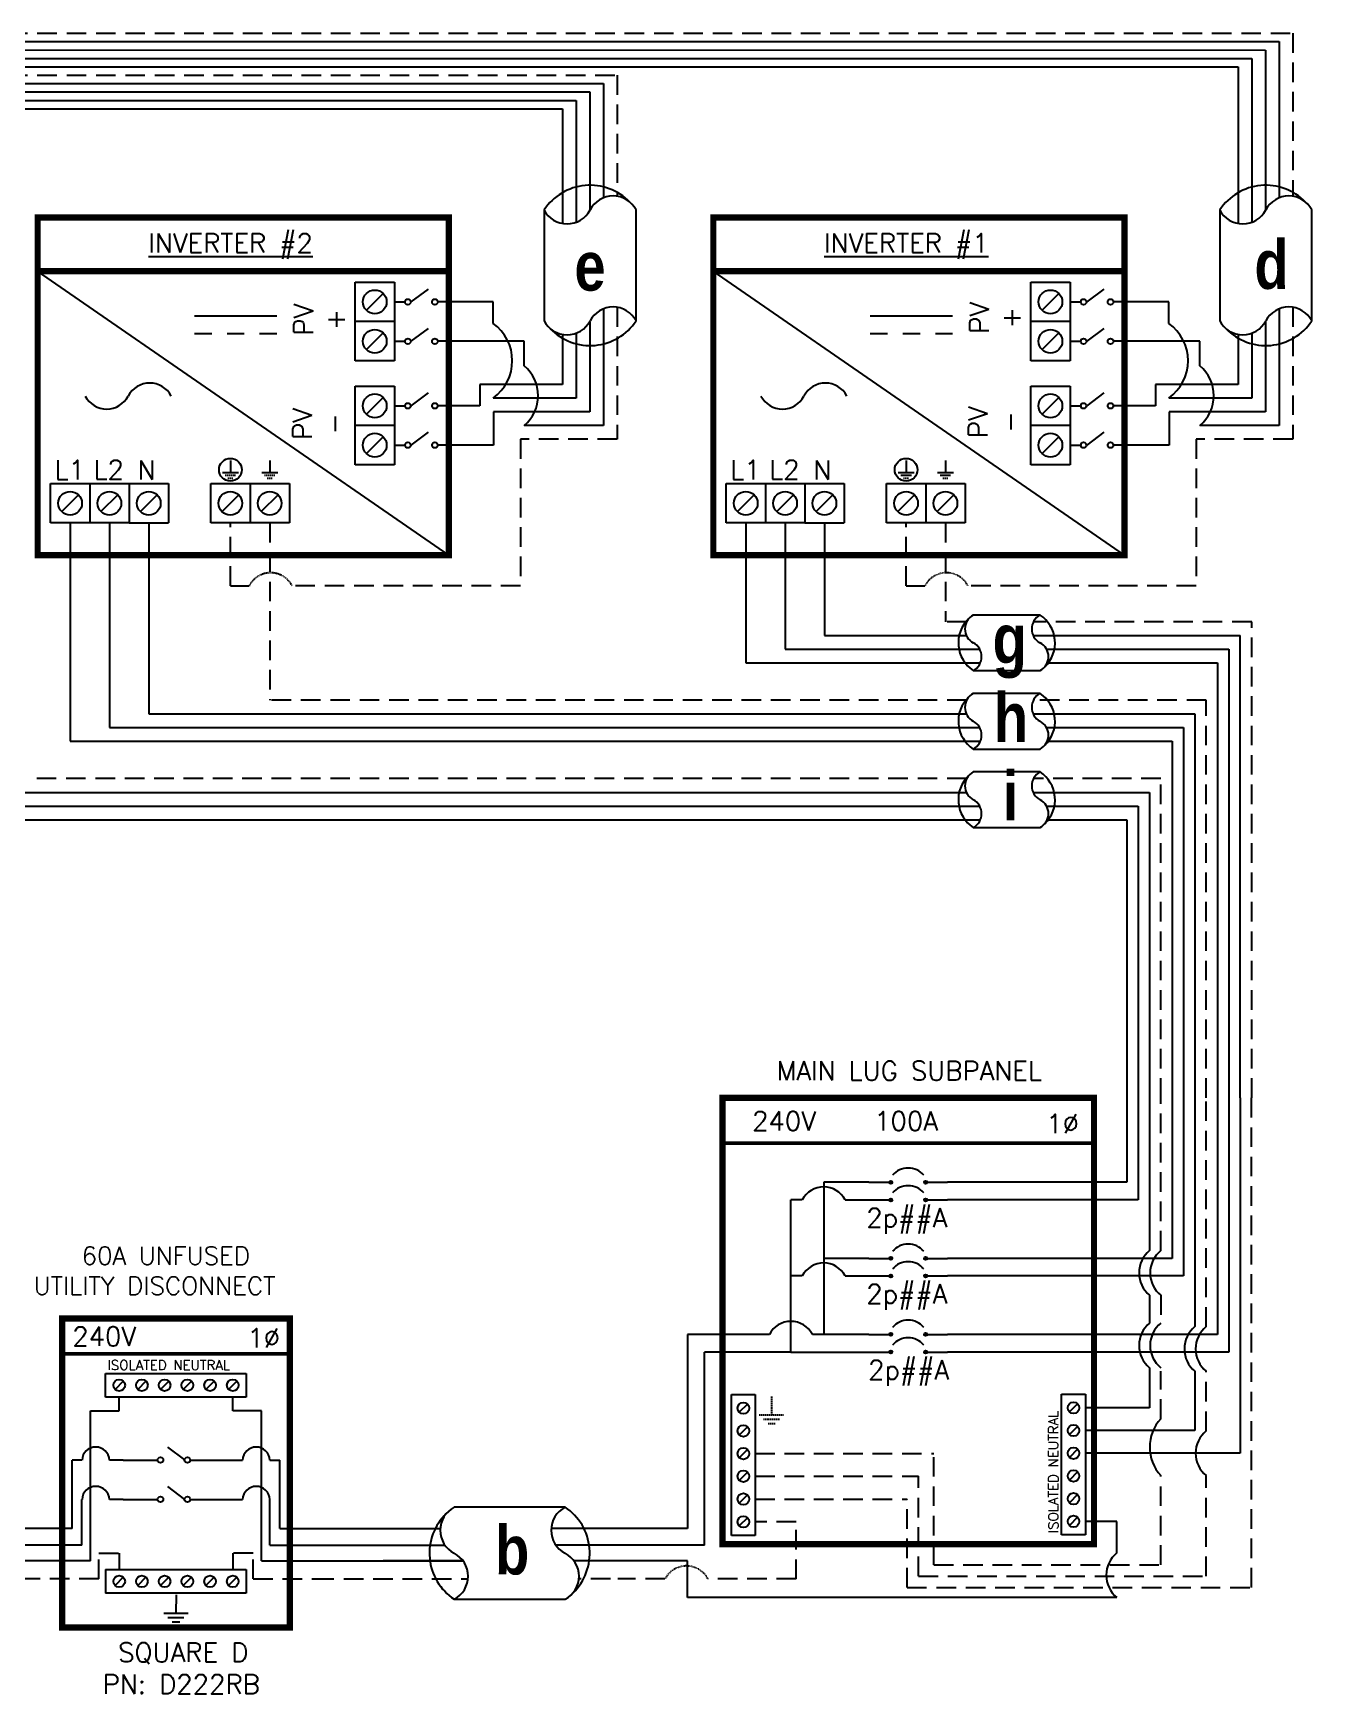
# Model space of a CAD drawing. Header units: feet. Extents: x 18740 to 19510, y 15293 to 15847.
# Drawn here: x 19249.9 to 19494.9, y 15494.3 to 15812.2 of the extents above; entities that cross this region are included whole.
import ezdxf

# ---------------------------------------------------------------- set-up
doc = ezdxf.new("R2010")
doc.units = ezdxf.units.FT
doc.header["$MEASUREMENT"] = 0
doc.linetypes.add('HIDDEN', pattern=[0.375, 0.25, -0.125])
for name, color, linetype in [('ONE LINE BLOCKS', 7, 'Continuous'), ('TABLES', 7, 'Continuous'), ('TEXT', 7, 'Continuous'), ('Z - TITLEBLOCK TXT', 7, 'Continuous')]:
    doc.layers.add(name, color=color, linetype=linetype)
doc.styles.add('ONE LINE TXT', font='techb___.ttf')
doc.styles.get("Standard").update_dxf_attribs({"font": 'simplex.shx'})

# ---------------------------------------------------------------- blocks, each defined once
blk = doc.blocks.new('*U15')
at = {"layer": 'ONE LINE BLOCKS', "linetype": 'Continuous'}
h = blk.add_hatch(color=1, dxfattribs=at)
h.dxf.hatch_style = 1
edge = h.paths.add_edge_path()
edge.add_arc((52.27, 75.95), 0.291, 0, 360)
h = blk.add_hatch(color=1, dxfattribs=at)
h.dxf.hatch_style = 1
edge = h.paths.add_edge_path()
edge.add_arc((58.94, 75.95), 0.291, 0, 360)
h = blk.add_hatch(color=1, dxfattribs=at)
h.dxf.hatch_style = 1
edge = h.paths.add_edge_path()
edge.add_arc((52.27, 72.57), 0.291, 0, 360)
h = blk.add_hatch(color=1, dxfattribs=at)
h.dxf.hatch_style = 1
edge = h.paths.add_edge_path()
edge.add_arc((58.94, 72.57), 0.291, 0, 360)
h = blk.add_hatch(color=1, dxfattribs=at)
h.dxf.hatch_style = 1
edge = h.paths.add_edge_path()
edge.add_arc((52.27, 61.39), 0.291, 0, 360)
h = blk.add_hatch(color=1, dxfattribs=at)
h.dxf.hatch_style = 1
edge = h.paths.add_edge_path()
edge.add_arc((58.94, 61.39), 0.291, 0, 360)
h = blk.add_hatch(color=1, dxfattribs=at)
h.dxf.hatch_style = 1
edge = h.paths.add_edge_path()
edge.add_arc((52.27, 58.01), 0.291, 0, 360)
h = blk.add_hatch(color=1, dxfattribs=at)
h.dxf.hatch_style = 1
edge = h.paths.add_edge_path()
edge.add_arc((58.94, 58.01), 0.291, 0, 360)
h = blk.add_hatch(color=1, dxfattribs=at)
h.dxf.hatch_style = 1
edge = h.paths.add_edge_path()
edge.add_arc((52.27, 46.83), 0.291, 0, 360)
h = blk.add_hatch(color=1, dxfattribs=at)
h.dxf.hatch_style = 1
edge = h.paths.add_edge_path()
edge.add_arc((58.94, 46.83), 0.291, 0, 360)
h = blk.add_hatch(color=1, dxfattribs=at)
h.dxf.hatch_style = 1
edge = h.paths.add_edge_path()
edge.add_arc((52.27, 43.45), 0.291, 0, 360)
h = blk.add_hatch(color=1, dxfattribs=at)
h.dxf.hatch_style = 1
edge = h.paths.add_edge_path()
edge.add_arc((58.94, 43.45), 0.291, 0, 360)
at = {"color": 7, "linetype": 'Continuous'}
for p, q in [((97.46, 92.13), (97.46, 75.95)), ((106.16, 92.13), (106.16, 61.39)), ((114.86, 92.13), (114.86, 46.83)), ((48.07, 75.95), (39.41, 75.95)), ((39.41, 75.95), (39.41, 61.39)), ((97.46, 75.95), (63.14, 75.95)), ((48.07, 61.39), (39.41, 61.39)), ((39.41, 61.39), (39.41, 46.83)), ((106.16, 61.39), (63.14, 61.39)), ((29, 46.83), (13.32, 46.83)), ((13.32, 46.83), (13.32, 9.66)), ((48.07, 46.83), (37.24, 46.83)), ((114.86, 46.83), (63.14, 46.83)), ((13.32, 9.66), (0, 9.66))]:
    blk.add_line(p, q, dxfattribs=at)
at = {"color": 10, "linetype": 'Continuous'}
for p, q in [((99.63, 92.13), (99.63, 72.57)), ((108.33, 92.13), (108.33, 58.01)), ((117.03, 92.13), (117.03, 43.45)), ((33.12, 58.01), (33.12, 72.57)), ((35.29, 72.57), (33.12, 72.57)), ((43.53, 72.57), (48.07, 72.57)), ((99.63, 72.57), (63.14, 72.57)), ((33.12, 43.45), (33.12, 58.01)), ((35.29, 58.01), (33.12, 58.01)), ((43.53, 58.01), (48.07, 58.01)), ((108.33, 58.01), (63.14, 58.01)), ((33.12, 43.45), (16.61, 43.45)), ((16.61, 6.49), (16.61, 43.45)), ((33.12, 43.45), (48.07, 43.45)), ((117.03, 43.45), (63.14, 43.45)), ((16.61, 6.49), (0, 6.49))]:
    blk.add_line(p, q, dxfattribs=at)
at = {"color": 253, "linetype": 'Continuous'}
for p, q in [((101.81, 92.13), (101.81, 62.88)), ((110.51, 92.13), (110.51, 48.32)), ((119.21, 92.13), (119.21, 24.07)), ((101.81, 54.32), (101.81, 48.99)), ((101.81, 40.44), (101.81, 32.77)), ((110.51, 39.76), (110.51, 28.42)), ((101.81, 32.77), (89.53, 32.77)), ((110.51, 28.42), (89.53, 28.42)), ((119.21, 24.07), (89.53, 24.07)), ((95.54, 11.02), (89.53, 11.02)), ((95.54, 5), (95.54, 11.02)), ((13.32, 3.45), (0, 3.45)), ((13.32, -3.56), (13.32, 3.45)), ((95.54, -3.56), (13.32, -3.56))]:
    blk.add_line(p, q, dxfattribs=at)
at = {"color": 10, "linetype": 'Continuous'}
for centre in [(39.41, 70.41), (39.41, 55.85)]:
    blk.add_arc(centre, 4.65, 27.6639, 152.3361, dxfattribs=at)
at = {"color": 253, "linetype": 'Continuous'}
for centre in [(105.39, 58.6), (105.39, 44.71), (114.09, 44.04), (99.12, 0.72)]:
    blk.add_arc(centre, 5.58, 129.9215, 230.0785, dxfattribs=at)
at = {"color": 7, "linetype": 'Continuous'}
blk.add_arc((33.12, 44.67), 4.65, 27.6639, 152.3361, dxfattribs=at)
at = {"layer": 'ONE LINE BLOCKS', "lineweight": 50}
blk.add_line((20.02, 83.43), (91.19, 83.43), dxfattribs=at)
at = {"layer": 'ONE LINE BLOCKS', "lineweight": 50, "const_width": 1.19}
blk.add_lwpolyline([(20.02, 6.67), (20.02, 92.13), (91.19, 92.13), (91.19, 6.67)], close=True, dxfattribs=at)
at = {"layer": 'TEXT', "color": 92, "linetype": 'HIDDEN', "ltscale": 15}
for p, q in [((103.98, 62.88), (103.98, 92.13)), ((112.68, 48.32), (112.68, 92.13)), ((121.38, -1.65), (121.38, 92.13)), ((103.98, 54.32), (103.98, 48.99)), ((103.98, 30.67), (103.98, 39.76)), ((112.68, 28.34), (112.68, 39.76)), ((26.29, 24), (60.5, 24)), ((60.5, 2.72), (60.5, 24)), ((26.29, 19.65), (57.58, 19.65)), ((57.58, 0.54), (57.58, 19.65)), ((103.98, 2.72), (103.98, 19.79)), ((112.68, 0.54), (112.68, 19.79)), ((26.29, 15.3), (55.38, 15.3)), ((55.38, -1.65), (55.38, 15.3)), ((34.13, 10.94), (26.29, 10.94)), ((34.13, 0), (34.13, 10.94)), ((9.01, 0), (0, 0)), ((34.13, 0), (17.25, 0)), ((57.58, 0.54), (112.68, 0.54)), ((60.5, 2.72), (103.98, 2.72)), ((55.38, -1.65), (121.38, -1.65))]:
    blk.add_line(p, q, dxfattribs=at)
at = {"layer": 'TEXT', "color": 92, "linetype": 'HIDDEN', "flags": 128}
for points in [[(29.4, 34.92), (29.4, 31.42)], [(27.06, 31.42), (31.74, 31.42)], [(30.93, 30.55), (27.87, 30.55)], [(30.12, 29.68), (28.68, 29.68)]]:
    blk.add_lwpolyline(points, dxfattribs=at)
at = {"layer": 'TEXT', "color": 92, "linetype": 'Continuous', "ltscale": 4}
for centre, radius, start, end in [((107.45, 58.6), 5.51, 129.059, 230.941), ((107.45, 44.71), 5.51, 129.059, 230.941), ((116.15, 44.04), 5.51, 129.059, 230.941), ((109.89, 25.23), 8.03, 137.3778, 222.6222), ((116.15, 24.07), 5.51, 129.059, 230.941)]:
    blk.add_arc(centre, radius, start, end, dxfattribs=at)
at = {"layer": 'TEXT', "color": 92, "linetype": 'HIDDEN', "ltscale": 0.3}
blk.add_arc((13.13, -2.16), 4.65, 27.6639, 152.3361, dxfattribs=at)
at = {"layer": 'Z - TITLEBLOCK TXT', "color": 1, "linetype": 'Continuous'}
for p, q in [((21.75, 8.35), (21.75, 35.29)), ((21.75, 35.29), (26.29, 35.29)), ((26.29, 35.29), (26.29, 8.35)), ((84.99, 8.42), (84.99, 35.37)), ((84.99, 35.37), (89.53, 35.37)), ((89.53, 35.37), (89.53, 8.42)), ((26.29, 8.35), (21.75, 8.35)), ((89.53, 8.42), (84.99, 8.42))]:
    blk.add_line(p, q, dxfattribs=at)
at = {"layer": 'Z - TITLEBLOCK TXT', "color": 4, "linetype": 'Continuous'}
for p, q in [((24.81, 33.48), (23.24, 31.91)), ((88.04, 33.56), (86.47, 31.98)), ((24.81, 29.13), (23.24, 27.56)), ((88.04, 29.2), (86.47, 27.63)), ((24.81, 24.78), (23.24, 23.21)), ((88.04, 24.85), (86.47, 23.28)), ((24.81, 20.43), (23.24, 18.86)), ((88.04, 20.5), (86.47, 18.93)), ((24.81, 16.08), (23.24, 14.51)), ((88.04, 16.15), (86.47, 14.58)), ((24.81, 11.73), (23.24, 10.16)), ((88.04, 11.8), (86.47, 10.23))]:
    blk.add_line(p, q, dxfattribs=at)
at = {"layer": 'Z - TITLEBLOCK TXT', "color": 1, "linetype": 'Continuous', "flags": 128}
for points in [[(48.07, 75.95), (52.27, 75.95)], [(48.07, 75.95), (52.27, 75.95)], [(58.94, 75.95), (63.14, 75.95)], [(48.07, 72.57), (52.27, 72.57)], [(48.07, 72.57), (52.27, 72.57)], [(58.94, 72.57), (63.14, 72.57)], [(48.07, 61.39), (52.27, 61.39)], [(48.07, 61.39), (52.27, 61.39)], [(58.94, 61.39), (63.14, 61.39)], [(48.07, 58.01), (52.27, 58.01)], [(48.07, 58.01), (52.27, 58.01)], [(58.94, 58.01), (63.14, 58.01)], [(48.07, 46.83), (52.27, 46.83)], [(48.07, 46.83), (52.27, 46.83)], [(58.94, 46.83), (63.14, 46.83)], [(48.07, 43.45), (52.27, 43.45)], [(48.07, 43.45), (52.27, 43.45)], [(58.94, 43.45), (63.14, 43.45)]]:
    blk.add_lwpolyline(points, dxfattribs=at)
at = {"layer": 'Z - TITLEBLOCK TXT', "color": 1, "linetype": 'Continuous'}
for centre in [(52.27, 75.95), (58.94, 75.95), (52.27, 72.57), (58.94, 72.57), (52.27, 61.39), (58.94, 61.39), (52.27, 58.01), (58.94, 58.01), (52.27, 46.83), (58.94, 46.83), (52.27, 43.45), (58.94, 43.45)]:
    blk.add_circle(centre, 0.291, dxfattribs=at)
at = {"layer": 'Z - TITLEBLOCK TXT', "color": 4, "linetype": 'Continuous'}
for centre in [(24.02, 32.7), (87.26, 32.77), (24.02, 28.35), (87.26, 28.42), (24.02, 24), (87.26, 24.07), (24.02, 19.65), (87.26, 19.72), (24.02, 15.3), (87.26, 15.37), (24.02, 10.94), (87.26, 11.02)]:
    blk.add_circle(centre, 1.11, dxfattribs=at)
at = {"layer": 'Z - TITLEBLOCK TXT', "color": 1, "linetype": 'Continuous'}
for centre in [(55.6, 74.75), (55.6, 71.37), (55.6, 60.19), (55.6, 56.81), (55.6, 45.63), (55.6, 42.25)]:
    blk.add_arc(centre, 3.93, 40.3392, 139.6608, dxfattribs=at)
at = {"layer": 'TABLES', "color": 1, "linetype": 'Continuous'}
for p in [(47.57, 67.33), (47.57, 52.77), (47.91, 38.21)]:
    blk.add_text('2p##A', height=3.658, dxfattribs=at).set_placement(p)
at = {"layer": 'TABLES', "color": 4, "linetype": 'Continuous'}
blk.add_text('ISOLATED NEUTRAL', height=1.8743, rotation=90, dxfattribs=at).set_placement((84.33, 8.78))
at = {"layer": 'TEXT', "color": 1, "attachment_point": 5}
for s, width, gutter_width, insert, char_height in [('MAIN LUG SUBPANEL ', 62.3984, 7.17, (55.8, 97.31), 3.6576), ('240V', 0.1481, 0.75, (31.81, 87.69), 3.658), ('100A', 0.1481, 0.75, (55.19, 87.69), 3.658), ('1∅', 0.1481, 0.75, (85.17, 87.17), 3.658)]:
    blk.add_mtext_dynamic_manual_height_columns(s, width=width, gutter_width=gutter_width, heights=[0], dxfattribs=dict(at, insert=insert, char_height=char_height))
blk = doc.blocks.new('M_UTILITY DISCONNECT')
at = {"color": 253, "linetype": 'Continuous'}
for p, q in [((-47.96, 3.45), (-47.96, 32.21)), ((-47.96, 32.21), (-42.47, 32.21)), ((-42.47, 32.21), (-42.47, 34.82)), ((-20.72, 32.21), (-20.72, 34.82)), ((-15.23, 32.21), (-20.72, 32.21)), ((-15.23, 3.45), (-15.23, 32.21)), ((-47.96, 3.45), (-63.19, 3.45)), ((-15.23, 3.45), (0, 3.45))]:
    blk.add_line(p, q, dxfattribs=at)
at = {"color": 7, "linetype": 'Continuous'}
for p, q in [((-51.46, 9.66), (-51.46, 22.77)), ((-49.6, 22.77), (-51.46, 22.77)), ((-41.69, 22.77), (-44.32, 22.77)), ((-21.5, 22.77), (-18.87, 22.77)), ((-13.59, 22.77), (-11.73, 22.77)), ((-11.73, 9.66), (-11.73, 22.77)), ((-51.46, 9.66), (-63.19, 9.66)), ((-11.73, 9.66), (0, 9.66))]:
    blk.add_line(p, q, dxfattribs=at)
at = {"color": 10, "linetype": 'Continuous'}
for p, q in [((-49.6, 6.49), (-49.6, 15.24)), ((-41.69, 15.24), (-44.32, 15.24)), ((-21.5, 15.24), (-18.87, 15.24)), ((-13.59, 6.49), (-13.59, 15.24)), ((-49.6, 6.49), (-63.19, 6.49)), ((-13.59, 6.49), (0, 6.49))]:
    blk.add_line(p, q, dxfattribs=at)
at = {"color": 7, "linetype": 'Continuous'}
for centre in [(-46.96, 22.62), (-16.23, 22.62)]:
    blk.add_arc(centre, 2.64, 3.2819, 176.7181, dxfattribs=at)
at = {"color": 10, "linetype": 'Continuous'}
for centre in [(-46.96, 15.08), (-16.23, 15.08)]:
    blk.add_arc(centre, 2.64, 3.2819, 176.7181, dxfattribs=at)
at = {"layer": 'ONE LINE BLOCKS', "lineweight": 50}
blk.add_line((-53.41, 43.1), (-9.8, 43.1), dxfattribs=at)
at = {"layer": 'ONE LINE BLOCKS', "lineweight": 50, "const_width": 1.19}
blk.add_lwpolyline([(-53.41, -9.3), (-53.41, 49.88), (-9.8, 49.88), (-9.8, -9.3)], close=True, dxfattribs=at)
at = {"layer": 'TEXT', "color": 92, "linetype": 'HIDDEN', "ltscale": 15}
for p, q in [((-46.38, 0), (-46.38, 4.94)), ((-46.38, 4.94), (-42.47, 4.94)), ((-42.47, 4.94), (-42.47, 1.8)), ((-16.81, 4.94), (-20.72, 4.94)), ((-20.72, 4.94), (-20.72, 1.8)), ((-16.81, 0), (-16.81, 4.94)), ((-46.38, 0), (-63.19, 0)), ((-16.81, 0), (0, 0))]:
    blk.add_line(p, q, dxfattribs=at)
at = {"layer": 'TEXT', "color": 92, "linetype": 'Continuous', "flags": 128}
for points in [[(-31.59, -3.07), (-31.6, -6.57)], [(-33.94, -6.57), (-29.25, -6.57)], [(-30.07, -7.44), (-33.13, -7.44)], [(-30.88, -8.3), (-32.31, -8.3)]]:
    blk.add_lwpolyline(points, dxfattribs=at)
at = {"layer": 'Z - TITLEBLOCK TXT', "color": 1, "linetype": 'Continuous'}
for p, q in [((-45.07, 34.82), (-45.07, 39.36)), ((-45.07, 39.36), (-18.12, 39.36)), ((-18.12, 39.36), (-18.12, 34.82)), ((-18.12, 34.82), (-45.07, 34.82)), ((-41.69, 22.77), (-35.12, 22.77)), ((-33.23, 25.22), (-29.96, 22.78)), ((-28.88, 22.77), (-21.5, 22.77)), ((-33.23, 17.69), (-29.96, 15.24)), ((-41.69, 15.24), (-35.12, 15.24)), ((-28.88, 15.24), (-21.5, 15.23)), ((-45.07, 1.8), (-18.12, 1.8)), ((-45.07, 1.8), (-45.07, -2.74)), ((-18.12, 1.8), (-18.12, -2.74)), ((-18.12, -2.74), (-45.07, -2.74))]:
    blk.add_line(p, q, dxfattribs=at)
at = {"layer": 'Z - TITLEBLOCK TXT', "color": 4, "linetype": 'Continuous'}
for p, q in [((-41.69, 37.87), (-43.26, 36.3)), ((-37.34, 37.87), (-38.91, 36.3)), ((-32.98, 37.87), (-34.56, 36.3)), ((-28.63, 37.87), (-30.21, 36.3)), ((-24.28, 37.87), (-25.86, 36.3)), ((-19.93, 37.87), (-21.51, 36.3)), ((-41.69, 0.32), (-43.26, -1.26)), ((-37.34, 0.32), (-38.91, -1.26)), ((-32.98, 0.32), (-34.56, -1.26)), ((-28.63, 0.32), (-30.21, -1.26)), ((-24.28, 0.32), (-25.86, -1.26)), ((-19.93, 0.32), (-21.51, -1.26))]:
    blk.add_line(p, q, dxfattribs=at)
for centre in [(-42.47, 37.09), (-38.12, 37.09), (-33.77, 37.09), (-29.42, 37.09), (-25.07, 37.09), (-20.72, 37.09), (-42.47, -0.47), (-38.12, -0.47), (-33.77, -0.47), (-29.42, -0.47), (-25.07, -0.47), (-20.72, -0.47)]:
    blk.add_circle(centre, 1.11, dxfattribs=at)
at = {"layer": 'Z - TITLEBLOCK TXT', "color": 1, "linetype": 'Continuous'}
for centre in [(-34.58, 22.77), (-29.42, 22.77), (-34.58, 15.24), (-29.42, 15.24)]:
    blk.add_circle(centre, 0.541, dxfattribs=at)
at = {"layer": 'TABLES', "color": 4, "linetype": 'Continuous'}
blk.add_text('ISOLATED NEUTRAL', height=1.8743, dxfattribs=at).set_placement((-44.71, 40.01))
at = {"layer": 'TEXT', "color": 1}
for s, width, gutter_width, heights, insert, char_height, attachment_point in [('\\A1;\\pi12.968; 60A UNFUSED \\P\\pi6.1418;UTILITY DISCONNECT', 64.922, 0, [82.18], (-65.01, 63.62), 3.4544, 1), ('240V', 0.1481, 0.75, [0], (-45.35, 46.44), 3.658, 5), ('1∅', 0.1481, 0.75, [0], (-14.78, 46.14), 3.658, 5), ('\\A1;\\pi11.999,t30.287;SQUARE D\\P\\pi9.0377,t27.326;PN: D222RB', 51.6906, 0.203, [45.94], (-54.67, -12.23), 3.6576, 1)]:
    blk.add_mtext_dynamic_manual_height_columns(s, width=width, gutter_width=gutter_width, heights=heights, dxfattribs=dict(at, insert=insert, char_height=char_height, attachment_point=attachment_point))

msp = doc.modelspace()

# ---------------------------------------------------------------- linework, layer by layer
at = {"color": 7, "linetype": 'Continuous'}
for p, q in [((19121.36, 15810.62), (19488.61, 15810.62)), ((19488.61, 15810.62), (19488.61, 15780.7)), ((19121.36, 15807.41), (19483.37, 15807.41)), ((19483.37, 15807.41), (19483.37, 15776.04)), ((19121.36, 15802.59), (19359.18, 15802.58)), ((19359.18, 15802.58), (19359.18, 15780.7)), ((19121.36, 15799.37), (19353.93, 15799.37)), ((19353.93, 15799.37), (19353.93, 15776.04)), ((19347.8, 15778.39), (19347.8, 15757.15)), ((19365.42, 15757.15), (19365.42, 15778.39)), ((19477.23, 15778.39), (19477.23, 15757.15)), ((19494.86, 15757.15), (19494.86, 15778.39)), ((19338.05, 15760.78), (19327.42, 15760.78)), ((19338.05, 15756.67), (19338.05, 15760.78)), ((19359.18, 15759.46), (19359.18, 15737.12)), ((19467.48, 15760.78), (19456.85, 15760.78)), ((19467.48, 15756.67), (19467.48, 15760.78)), ((19488.61, 15759.46), (19488.61, 15737.12)), ((19344.01, 15753.24), (19327.42, 15753.24)), ((19344.01, 15748.52), (19344.01, 15753.24)), ((19353.93, 15754.79), (19353.93, 15742.37)), ((19473.44, 15753.24), (19456.85, 15753.24)), ((19473.44, 15748.52), (19473.44, 15753.24)), ((19483.37, 15754.79), (19483.37, 15742.37)), ((19353.93, 15742.37), (19338.05, 15742.37)), ((19483.37, 15742.37), (19467.48, 15742.37)), ((19359.18, 15737.12), (19344.01, 15737.12)), ((19488.61, 15737.12), (19473.44, 15737.12)), ((19257.01, 15718.45), (19257.01, 15676.64)), ((19386.44, 15718.45), (19386.44, 15691.66)), ((19442.82, 15700.82), (19430, 15700.82)), ((19386.44, 15691.66), (19431.37, 15691.66)), ((19430, 15690.19), (19442.82, 15690.19)), ((19444.18, 15691.66), (19476.81, 15691.66)), ((19476.81, 15691.66), (19476.81, 15608.38)), ((19442.82, 15685.79), (19430, 15685.79)), ((19257.01, 15676.64), (19431.37, 15676.64)), ((19444.18, 15676.64), (19468.11, 15676.64)), ((19468.11, 15676.64), (19468.11, 15608.38)), ((19430, 15675.16), (19442.82, 15675.16)), ((19442.82, 15670.77), (19430, 15670.77)), ((19238.77, 15661.61), (19431.37, 15661.61)), ((19430, 15660.14), (19442.82, 15660.14)), ((19444.18, 15661.61), (19459.41, 15661.61)), ((19459.41, 15661.61), (19459.41, 15608.38)), ((19351.83, 15529.98), (19330.58, 15529.98)), ((19308.89, 15525.91), (19327.93, 15525.91)), ((19361.95, 15525.91), (19349.17, 15525.91)), ((19330.58, 15512.35), (19351.83, 15512.35))]:
    msp.add_line(p, q, dxfattribs=at)
at = {"color": 253, "linetype": 'Continuous'}
for p, q in [((19121.36, 15809.02), (19485.99, 15809.01)), ((19485.99, 15809.01), (19485.99, 15778.29)), ((19121.36, 15805.8), (19480.74, 15805.8)), ((19480.74, 15805.8), (19480.74, 15775.81)), ((19121.36, 15800.98), (19356.56, 15800.98)), ((19356.56, 15800.98), (19356.56, 15778.29)), ((19121.36, 15797.76), (19351.31, 15797.76)), ((19351.31, 15797.76), (19351.31, 15775.81)), ((19356.56, 15757.04), (19356.56, 15739.75)), ((19485.99, 15757.04), (19485.99, 15739.75)), ((19351.31, 15754.56), (19351.31, 15744.99)), ((19480.74, 15754.56), (19480.74, 15744.99)), ((19351.31, 15744.99), (19335.47, 15744.99)), ((19335.47, 15744.99), (19335.47, 15740.88)), ((19480.74, 15744.99), (19464.91, 15744.99)), ((19464.91, 15744.99), (19464.91, 15740.88)), ((19335.47, 15740.88), (19327.42, 15740.88)), ((19356.56, 15739.75), (19338.1, 15739.75)), ((19338.1, 15739.75), (19338.1, 15733.35)), ((19464.91, 15740.88), (19456.85, 15740.88)), ((19485.99, 15739.75), (19467.53, 15739.75)), ((19467.53, 15739.75), (19467.53, 15733.35)), ((19338.1, 15733.35), (19327.42, 15733.35)), ((19467.53, 15733.35), (19456.85, 15733.35)), ((19272.08, 15718.45), (19272.08, 15681.9)), ((19401.51, 15718.45), (19401.51, 15696.92)), ((19401.51, 15696.92), (19428.66, 15696.92)), ((19441.48, 15696.92), (19481.16, 15696.92)), ((19481.16, 15608.38), (19481.16, 15696.92)), ((19272.08, 15681.9), (19428.66, 15681.9)), ((19441.48, 15681.9), (19472.46, 15681.9)), ((19472.46, 15681.9), (19472.46, 15608.38)), ((19246.05, 15666.87), (19428.66, 15666.87)), ((19441.48, 15666.87), (19463.76, 15666.87)), ((19463.76, 15666.87), (19463.76, 15608.38)), ((19305.38, 15519.69), (19332.29, 15519.69)), ((19332.29, 15519.69), (19316.97, 15519.69)), ((19361.95, 15519.69), (19353.54, 15519.69))]:
    msp.add_line(p, q, dxfattribs=at)
at = {"color": 10, "linetype": 'Continuous'}
for p, q in [((19264.54, 15718.45), (19264.54, 15679.27)), ((19393.97, 15718.45), (19393.97, 15694.29)), ((19393.97, 15694.29), (19431.24, 15694.29)), ((19444.05, 15694.29), (19478.99, 15694.29)), ((19478.99, 15694.29), (19478.99, 15608.38)), ((19264.54, 15679.27), (19431.24, 15679.27)), ((19444.05, 15679.27), (19470.29, 15679.27)), ((19470.29, 15679.27), (19470.29, 15608.38)), ((19241.99, 15664.24), (19431.24, 15664.24)), ((19444.05, 15664.24), (19461.59, 15664.24)), ((19461.59, 15664.24), (19461.59, 15608.38)), ((19307.02, 15522.73), (19328.81, 15522.73)), ((19361.95, 15522.73), (19350.05, 15522.73))]:
    msp.add_line(p, q, dxfattribs=at)
at = {"color": 7, "linetype": 'Continuous'}
for centre, radius, start, end in [((19356.61, 15772.54), 10.58, 43.9732, 146.4265), ((19486.04, 15772.54), 10.58, 43.9732, 146.4265), ((19356.61, 15763), 10.58, 223.9732, 326.4265), ((19486.04, 15763), 10.58, 223.9732, 326.4265), ((19433.53, 15695.5), 6.38, 133.9732, 236.4265), ((19439.29, 15695.5), 6.38, 313.9732, 56.4265), ((19439.29, 15680.48), 6.38, 313.9732, 56.4265), ((19433.53, 15680.48), 6.38, 133.9732, 236.4265), ((19433.53, 15665.45), 6.38, 133.9732, 236.4265), ((19439.29, 15665.45), 6.38, 313.9732, 56.4265), ((19345.98, 15521.17), 10.58, 313.9732, 56.4265), ((19336.43, 15521.17), 10.58, 133.9732, 236.4265)]:
    msp.add_arc(centre, radius, start, end, dxfattribs=at)
at = {"layer": 'ONE LINE BLOCKS', "lineweight": 50, "const_width": 1.19}
for points in [[(19250.79, 15712.29), (19250.79, 15776.94), (19329.56, 15776.94), (19329.56, 15712.29)], [(19250.79, 15766.66), (19250.79, 15776.94), (19329.56, 15776.94), (19329.56, 15766.66)], [(19380.22, 15712.29), (19380.22, 15776.94), (19458.99, 15776.94), (19458.99, 15712.29)], [(19380.22, 15766.66), (19380.22, 15776.94), (19458.99, 15776.94), (19458.99, 15766.66)]]:
    msp.add_lwpolyline(points, close=True, dxfattribs=at)
at = {"layer": 'TEXT', "color": 92, "linetype": 'HIDDEN', "ltscale": 15}
for p, q in [((19121.36, 15812.23), (19491.23, 15812.23)), ((19491.23, 15812.23), (19491.23, 15780.99)), ((19121.36, 15804.19), (19361.8, 15804.19)), ((19361.8, 15804.19), (19361.8, 15780.99)), ((19361.8, 15759.75), (19361.8, 15734.5)), ((19491.23, 15759.75), (19491.23, 15734.5)), ((19361.8, 15734.5), (19343.29, 15734.5)), ((19343.29, 15734.5), (19343.29, 15706.42)), ((19491.23, 15734.5), (19472.72, 15734.5)), ((19472.72, 15734.5), (19472.72, 15706.42)), ((19287.71, 15706.42), (19287.71, 15718.45)), ((19295.25, 15718.45), (19295.25, 15684.53)), ((19417.14, 15706.42), (19417.14, 15718.45)), ((19424.68, 15718.45), (19424.68, 15699.55)), ((19287.71, 15706.42), (19291.31, 15706.42)), ((19343.29, 15706.42), (19299.55, 15706.42)), ((19417.14, 15706.42), (19420.75, 15706.42)), ((19472.72, 15706.42), (19428.98, 15706.42)), ((19428.74, 15699.55), (19424.68, 15699.55)), ((19483.34, 15699.55), (19441.55, 15699.55)), ((19483.34, 15608.38), (19483.34, 15699.55)), ((19428.74, 15684.53), (19295.25, 15684.53)), ((19474.64, 15684.53), (19441.55, 15684.53)), ((19474.64, 15608.38), (19474.64, 15684.53)), ((19428.74, 15669.5), (19249.69, 15669.5)), ((19465.94, 15669.5), (19441.55, 15669.5)), ((19465.94, 15608.38), (19465.94, 15669.5)), ((19303.81, 15516.25), (19333.22, 15516.25)), ((19360.53, 15516.25), (19354.47, 15516.25))]:
    msp.add_line(p, q, dxfattribs=at)
at = {"layer": 'TEXT', "color": 92, "linetype": 'Continuous', "flags": 128}
for points in [[(19287.71, 15730.4), (19287.71, 15728.1)], [(19295.25, 15730.4), (19295.25, 15728.1)], [(19417.15, 15730.4), (19417.14, 15728.1)], [(19424.68, 15730.4), (19424.68, 15728.1)], [(19286.18, 15728.1), (19289.25, 15728.1)], [(19293.71, 15728.1), (19296.78, 15728.1)], [(19415.61, 15728.1), (19418.68, 15728.1)], [(19418.15, 15727.53), (19416.14, 15727.53)], [(19423.14, 15728.1), (19426.21, 15728.1)], [(19425.68, 15727.53), (19423.67, 15727.53)]]:
    msp.add_lwpolyline(points, dxfattribs=at)
at = {"layer": 'TEXT', "color": 92, "linetype": 'HIDDEN', "flags": 128}
for points in [[(19288.72, 15727.53), (19286.71, 15727.53)], [(19288.18, 15726.96), (19287.24, 15726.96)], [(19296.25, 15727.53), (19294.24, 15727.53)], [(19295.72, 15726.96), (19294.78, 15726.96)], [(19417.61, 15726.96), (19416.67, 15726.96)], [(19425.15, 15726.96), (19424.21, 15726.96)]]:
    msp.add_lwpolyline(points, dxfattribs=at)
at = {"layer": 'TEXT', "color": 92, "linetype": 'Continuous'}
for centre in [(19287.71, 15728.65), (19417.14, 15728.65)]:
    msp.add_circle(centre, 2.17, dxfattribs=at)
at = {"layer": 'TEXT', "color": 92, "linetype": 'HIDDEN', "ltscale": 0.3}
for centre in [(19295.43, 15704.26), (19424.87, 15704.26)]:
    msp.add_arc(centre, 4.65, 27.6639, 152.3361, dxfattribs=at)
at = {"layer": 'Z - TITLEBLOCK TXT', "color": 7, "linetype": 'Continuous'}
for p, q in [((19329.56, 15712.29), (19250.79, 15766.66)), ((19458.99, 15712.29), (19380.22, 15766.66)), ((19296.61, 15758.05), (19280.85, 15758.05)), ((19426.04, 15758.05), (19410.28, 15758.05)), ((19284.14, 15754.64), (19280.85, 15754.64)), ((19290.38, 15754.64), (19287.08, 15754.64)), ((19296.61, 15754.64), (19293.32, 15754.64)), ((19413.57, 15754.64), (19410.28, 15754.64)), ((19419.81, 15754.64), (19416.51, 15754.64)), ((19426.04, 15754.64), (19422.75, 15754.64))]:
    msp.add_line(p, q, dxfattribs=at)
at = {"layer": 'Z - TITLEBLOCK TXT', "color": 1, "linetype": 'Continuous'}
for p, q in [((19311.61, 15749.48), (19311.61, 15764.55)), ((19311.61, 15764.55), (19319.14, 15764.55)), ((19311.61, 15749.48), (19311.61, 15764.55)), ((19319.14, 15764.55), (19319.14, 15749.48)), ((19319.14, 15764.55), (19319.14, 15757.01)), ((19325.57, 15763.24), (19322.31, 15760.8)), ((19441.04, 15749.48), (19441.04, 15764.55)), ((19441.04, 15764.55), (19448.57, 15764.55)), ((19441.04, 15749.48), (19441.04, 15764.55)), ((19448.57, 15764.55), (19448.57, 15749.48)), ((19448.57, 15764.55), (19448.57, 15757.01)), ((19455, 15763.24), (19451.74, 15760.8)), ((19319.14, 15760.78), (19321.18, 15760.78)), ((19448.57, 15760.78), (19450.61, 15760.78)), ((19319.14, 15757.01), (19311.61, 15757.01)), ((19325.57, 15755.71), (19322.31, 15753.26)), ((19448.57, 15757.01), (19441.04, 15757.01)), ((19455, 15755.71), (19451.74, 15753.26)), ((19319.14, 15753.24), (19321.18, 15753.24)), ((19448.57, 15753.24), (19450.61, 15753.24)), ((19319.14, 15749.48), (19311.61, 15749.48)), ((19448.57, 15749.48), (19441.04, 15749.48)), ((19311.61, 15729.58), (19311.61, 15744.65)), ((19311.61, 15744.65), (19319.14, 15744.65)), ((19319.14, 15744.65), (19319.14, 15737.12)), ((19325.57, 15743.34), (19322.31, 15740.9)), ((19441.04, 15729.58), (19441.04, 15744.65)), ((19441.04, 15744.65), (19448.57, 15744.65)), ((19448.57, 15744.65), (19448.57, 15737.12)), ((19455, 15743.34), (19451.74, 15740.9)), ((19319.14, 15740.88), (19321.18, 15740.88)), ((19448.57, 15740.88), (19450.61, 15740.88)), ((19319.14, 15737.12), (19311.61, 15737.12)), ((19319.14, 15737.12), (19319.14, 15729.58)), ((19448.57, 15737.12), (19441.04, 15737.12)), ((19448.57, 15737.12), (19448.57, 15729.58)), ((19319.14, 15733.35), (19321.18, 15733.35)), ((19325.57, 15735.81), (19322.31, 15733.37)), ((19448.57, 15733.35), (19450.61, 15733.35)), ((19455, 15735.81), (19451.74, 15733.37)), ((19319.14, 15729.58), (19311.61, 15729.58)), ((19448.57, 15729.58), (19441.04, 15729.58)), ((19253.24, 15725.99), (19268.31, 15725.99)), ((19253.24, 15718.45), (19253.24, 15725.99)), ((19253.24, 15725.99), (19260.77, 15725.99)), ((19260.77, 15725.99), (19260.77, 15718.45)), ((19268.31, 15725.99), (19268.31, 15718.45)), ((19268.31, 15725.99), (19275.84, 15725.99)), ((19275.84, 15725.99), (19275.84, 15718.45)), ((19283.95, 15725.99), (19299.02, 15725.99)), ((19283.95, 15718.45), (19283.95, 15725.99)), ((19283.95, 15725.99), (19291.48, 15725.99)), ((19291.48, 15725.99), (19291.48, 15718.45)), ((19299.02, 15725.99), (19299.02, 15718.45)), ((19382.67, 15725.99), (19397.74, 15725.99)), ((19382.67, 15718.45), (19382.67, 15725.99)), ((19382.67, 15725.99), (19390.21, 15725.99)), ((19390.21, 15725.99), (19390.21, 15718.45)), ((19397.74, 15725.99), (19397.74, 15718.45)), ((19397.74, 15725.99), (19405.27, 15725.99)), ((19405.27, 15725.99), (19405.27, 15718.45)), ((19413.38, 15725.99), (19428.45, 15725.99)), ((19413.38, 15718.45), (19413.38, 15725.99)), ((19413.38, 15725.99), (19420.91, 15725.99)), ((19420.91, 15725.99), (19420.91, 15718.45)), ((19428.45, 15725.99), (19428.45, 15718.45)), ((19268.31, 15718.45), (19253.24, 15718.45)), ((19268.31, 15718.45), (19275.84, 15718.45)), ((19299.02, 15718.45), (19283.95, 15718.45)), ((19397.74, 15718.45), (19382.67, 15718.45)), ((19397.74, 15718.45), (19405.27, 15718.45)), ((19428.45, 15718.45), (19413.38, 15718.45))]:
    msp.add_line(p, q, dxfattribs=at)
at = {"layer": 'Z - TITLEBLOCK TXT', "color": 4, "linetype": 'Continuous'}
for p, q in [((19316.98, 15762.39), (19313.77, 15759.17)), ((19446.41, 15762.39), (19443.2, 15759.17)), ((19316.98, 15754.85), (19313.77, 15751.64)), ((19446.41, 15754.85), (19443.2, 15751.64)), ((19316.98, 15742.49), (19313.77, 15739.28)), ((19446.41, 15742.49), (19443.2, 15739.28)), ((19316.98, 15734.96), (19313.77, 15731.74)), ((19446.41, 15734.96), (19443.2, 15731.74)), ((19258.61, 15723.83), (19255.4, 15720.62)), ((19266.15, 15723.83), (19262.93, 15720.62)), ((19273.68, 15723.83), (19270.47, 15720.62)), ((19289.32, 15723.83), (19286.11, 15720.62)), ((19296.86, 15723.83), (19293.64, 15720.62)), ((19388.05, 15723.83), (19384.83, 15720.62)), ((19395.58, 15723.83), (19392.37, 15720.62)), ((19403.11, 15723.83), (19399.9, 15720.62)), ((19418.75, 15723.83), (19415.54, 15720.62)), ((19426.29, 15723.83), (19423.07, 15720.62))]:
    msp.add_line(p, q, dxfattribs=at)
for centre in [(19315.37, 15760.78), (19444.8, 15760.78), (19315.37, 15753.24), (19444.8, 15753.24), (19315.37, 15740.88), (19444.8, 15740.88), (19315.37, 15733.35), (19444.8, 15733.35), (19257.01, 15722.22), (19264.54, 15722.22), (19272.08, 15722.22), (19287.71, 15722.22), (19295.25, 15722.22), (19386.44, 15722.22), (19393.97, 15722.22), (19401.51, 15722.22), (19417.14, 15722.22), (19424.68, 15722.22)]:
    msp.add_circle(centre, 2.27, dxfattribs=at)
at = {"layer": 'Z - TITLEBLOCK TXT', "color": 1, "linetype": 'Continuous'}
for centre in [(19321.72, 15760.78), (19326.88, 15760.78), (19451.15, 15760.78), (19456.31, 15760.78), (19321.72, 15753.24), (19326.88, 15753.24), (19451.15, 15753.24), (19456.31, 15753.24), (19321.72, 15740.88), (19326.88, 15740.88), (19451.15, 15740.88), (19456.31, 15740.88), (19321.72, 15733.35), (19326.88, 15733.35), (19451.15, 15733.35), (19456.31, 15733.35)]:
    msp.add_circle(centre, 0.541, dxfattribs=at)
at = {"layer": 'Z - TITLEBLOCK TXT', "linetype": 'Continuous'}
for centre, radius, start, end in [((19361.02, 15776.08), 4.98, 27.6639, 152.3361), ((19490.45, 15776.08), 4.98, 27.6639, 152.3361), ((19352.2, 15780.7), 4.98, 207.6639, 332.3361), ((19481.63, 15780.7), 4.98, 207.6639, 332.3361), ((19361.02, 15754.84), 4.98, 27.6639, 152.3361), ((19490.45, 15754.84), 4.98, 27.6639, 152.3361), ((19332.92, 15749.52), 8.8, 305.6505, 54.3495), ((19352.2, 15759.46), 4.98, 207.6639, 332.3361), ((19462.35, 15749.52), 8.8, 305.6505, 54.3495), ((19481.63, 15759.46), 4.98, 207.6639, 332.3361), ((19339.24, 15742.82), 7.43, 309.9338, 50.0662), ((19468.67, 15742.82), 7.43, 309.9338, 50.0662), ((19264.02, 15744.92), 4.65, 207.6639, 332.3361), ((19272.26, 15740.6), 4.65, 27.6639, 152.3361), ((19393.46, 15744.92), 4.65, 207.6639, 332.3361), ((19401.69, 15740.6), 4.65, 27.6639, 152.3361), ((19431.4, 15698.16), 3, 117.6639, 242.3361), ((19444.21, 15698.16), 3, 117.6639, 242.3361), ((19428.61, 15692.84), 3, 297.6639, 62.3361), ((19441.42, 15692.84), 3, 297.6639, 62.3361), ((19431.4, 15683.14), 3, 117.6639, 242.3361), ((19444.21, 15683.14), 3, 117.6639, 242.3361), ((19428.61, 15677.82), 3, 297.6639, 62.3361), ((19441.42, 15677.82), 3, 297.6639, 62.3361), ((19431.4, 15668.11), 3, 117.6639, 242.3361), ((19444.21, 15668.11), 3, 117.6639, 242.3361), ((19428.61, 15662.8), 3, 297.6639, 62.3361), ((19441.42, 15662.8), 3, 297.6639, 62.3361), ((19332.89, 15525.57), 4.98, 117.6639, 242.3361), ((19354.14, 15525.57), 4.98, 117.6639, 242.3361), ((19328.27, 15516.76), 4.98, 297.6639, 62.3361), ((19349.52, 15516.76), 4.98, 297.6639, 62.3361)]:
    msp.add_arc(centre, radius, start, end, dxfattribs=at)

# ---------------------------------------------------------------- block references
msp.add_blockref('*U15', (19361.95, 15516.25))
at = {"color": 7}
msp.add_blockref('M_UTILITY DISCONNECT', (19308.89, 15516.25), dxfattribs=at)

# ---------------------------------------------------------------- texts
at = {"layer": 'TABLES', "color": 1, "linetype": 'Continuous'}
for s, p in [('%%UINVERTER #2', (19272, 15770.21)), ('%%UINVERTER #1', (19401.43, 15770.21))]:
    msp.add_text(s, height=3.6576, dxfattribs=at).set_placement(p)
at = {"layer": 'TEXT', "color": 1, "char_height": 3.658, "attachment_point": 5, "rotation": 90}
for s, width, insert in [('PV +', 2.8378, (19304.77, 15757.42)), ('PV +', 2.8378, (19434.21, 15757.76)), ('PV -', 2.8013, (19304.55, 15737.45)), ('PV -', 2.8013, (19433.98, 15737.78))]:
    msp.add_mtext_dynamic_manual_height_columns(s, width=width, gutter_width=0.75, heights=[0], dxfattribs=dict(at, insert=insert))
at = {"layer": 'TEXT', "color": 1, "attachment_point": 5}
for s, insert, char_height in [('L1', (19256.95, 15728.63), 3.658), ('L2', (19264.41, 15728.66), 3.658), ('N', (19271.66, 15728.6), 3.66), ('L1', (19386.38, 15728.63), 3.658), ('L2', (19393.84, 15728.66), 3.658), ('N', (19401.09, 15728.6), 3.66)]:
    msp.add_mtext_dynamic_manual_height_columns(s, width=0.1481, gutter_width=0.75, heights=[0], dxfattribs=dict(at, insert=insert, char_height=char_height))
at = {"layer": 'Z - TITLEBLOCK TXT', "color": 1, "linetype": 'Continuous', "char_height": 9.3833, "attachment_point": 1, "style": 'ONE LINE TXT'}
for s, insert in [('{\\W1;\\C256;d}', (19483.86, 15772.66)), ('{\\W1;\\C256;e}', (19353.61, 15772.32)), ('{\\W1;\\C256;g}', (19433.71, 15700.94)), ('{\\W1;\\C256;h}', (19433.95, 15685.92)), ('{\\W1;\\C256;i}', (19435.67, 15670.89)), ('{\\W1;\\C256;b}', (19338.41, 15526.49))]:
    msp.add_mtext_dynamic_manual_height_columns(s, width=0.1385, gutter_width=2.13, heights=[0], dxfattribs=dict(at, insert=insert))

doc.saveas('drawing.dxf')
